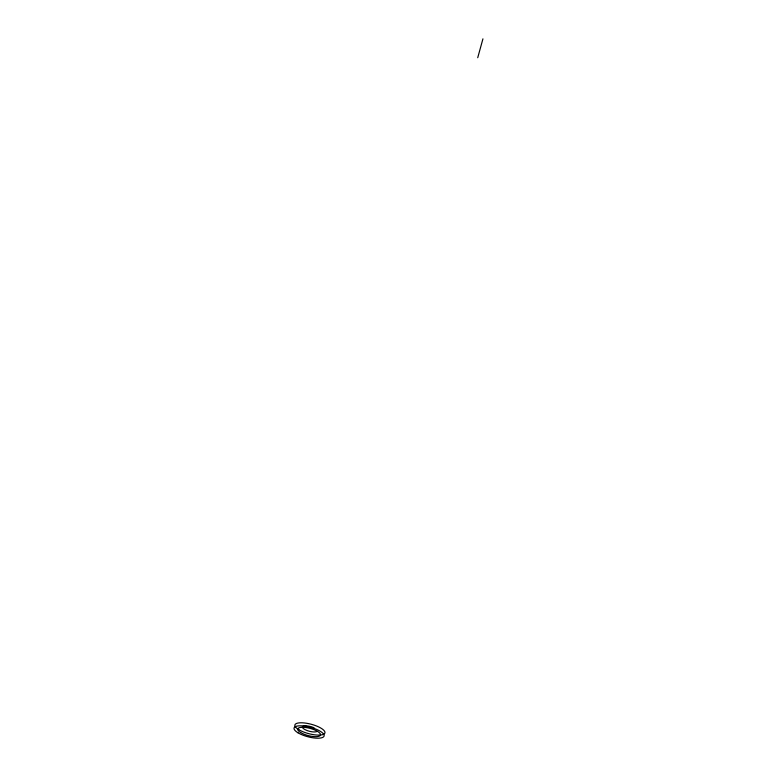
<?xml version="1.0" encoding="UTF-8"?>
<svg xmlns="http://www.w3.org/2000/svg" width="777" height="777" viewBox="0 0 777 777"><rect width="100%" height="100%" fill="white"/><g stroke="black" fill="none" stroke-linecap="round" stroke-linejoin="round"><path stroke-width="1.17" d="M477.729 57.721L482.935 38.85M317.084 731.371A7.77 2.438 14.8 0 1 306.973 730.506A7.77 2.438 14.8 0 1 303.263 726.136A7.77 2.438 14.8 0 1 314.034 727.767M297.979 732.789A15.54 4.915 14.9 0 0 323.475 736.926A15.54 4.915 14.9 0 0 305.837 726.281A15.54 4.915 14.9 0 0 297.979 732.789M300.65 732.546A11.781 3.73 14.9 0 0 319.998 735.722A11.781 3.73 14.9 0 0 306.672 727.641A11.781 3.73 14.9 0 0 300.65 732.546M298.795 729.7A15.54 4.866 14.8 0 0 324.281 733.867A15.54 4.866 14.8 0 0 306.633 723.27A15.54 4.866 14.8 0 0 298.795 729.7"/></g></svg>
